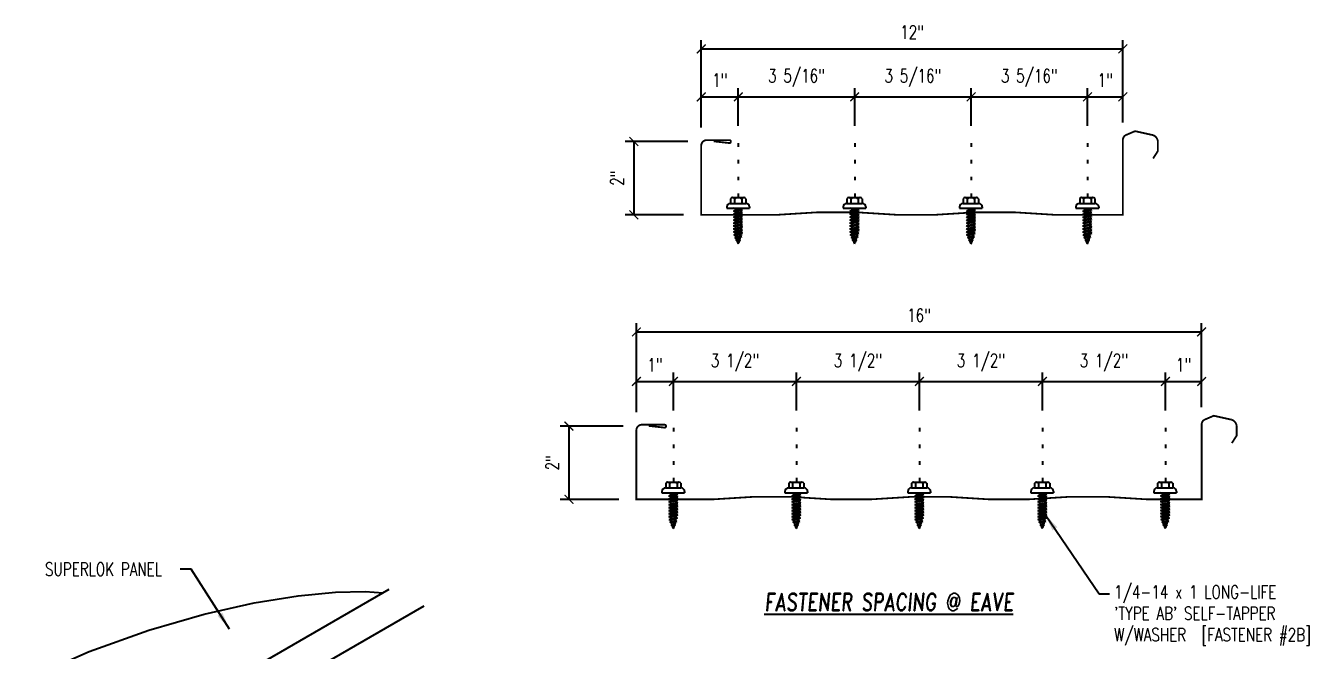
# Model space of a CAD drawing. Header units: inches. Extents: x 1.1 to 40.5, y 6.9 to 56.6.
# Drawn here: x 1.05 to 37.58, y 38.85 to 56.64 of the extents above; entities that cross this region are included whole.
import ezdxf

# ---------------------------------------------------------------- set-up
doc = ezdxf.new("R2010")
doc.units = ezdxf.units.IN
doc.header["$MEASUREMENT"] = 0
doc.linetypes.add('DOT2', pattern=[0.125, 0, -0.125])
for name, color, linetype in [('DIM', 2, 'Continuous'), ('FASTENER', 9, 'Continuous'), ('LABEL', 6, 'Continuous'), ('PANEL', 11, 'Continuous'), ('TEXT', 2, 'Continuous')]:
    doc.layers.add(name, color=color, linetype=linetype)
doc.styles.add('ROMAND', font='romand', dxfattribs={"height": 0.075})
doc.styles.add('TEXT', font='SIMPLEX', dxfattribs={"width": 0.75, "height": 6})
doc.styles.add('TEXT1', font='ROMANS.shx', dxfattribs={"width": 0.75, "height": 0.375})
doc.dimstyles.new('DETAIL', dxfattribs={"dimscale": 4, "dimtxt": 0.375, "dimasz": 0.0625, "dimexe": 0.0625, "dimexo": 0.125, "dimgap": 0.0625, "dimtad": 1, "dimdec": 4, "dimzin": 3, "dimdsep": 46, "dimlunit": 4, "dimtxsty": 'TEXT1', "dimblk": 'ARCHTICK', "dimcen": 0.0625, "dimclrd": 7, "dimclre": 7, "dimclrt": 2, "dimadec": 0, "dimazin": 0, "dimtfac": 0.59375, "dimtdec": 4, "dimtmove": 0, "dimatfit": 3, "dimfxl": 0, "dimfrac": 2, "dimtolj": 1, "dimtzin": 3, "dimarcsym": 0})
doc.dimstyles.new('DETAIL$7', dxfattribs={"dimscale": 4, "dimtxt": 6, "dimasz": 0.125, "dimexe": 0.0625, "dimexo": 0.125, "dimgap": 0.0625, "dimtad": 1, "dimdec": 5, "dimzin": 3, "dimdsep": 46, "dimlunit": 4, "dimtxsty": 'TEXT', "dimblk": 'ARCHTICK', "dimcen": 0.0625, "dimclrd": 7, "dimclre": 7, "dimclrt": 2, "dimadec": 0, "dimazin": 0, "dimtfac": 0.6666666666666666, "dimtdec": 5, "dimtmove": 0, "dimatfit": 3, "dimfxl": 0, "dimfrac": 2, "dimtolj": 1, "dimtzin": 3, "dimarcsym": 0})

# ---------------------------------------------------------------- blocks, each defined once
blk = doc.blocks.new('FZ6')
at = {"layer": 'FASTENER'}
for p, q in [((-0.3239869099777266, 0.0711859360493392), (-0.3239869099777266, 0.03687668227665597)), ((-0.3239869099777266, 0.03687668227665597), (0.3239869099777373, 0.03687668227666308)), ((-0.2239869099777287, 0.1711859360493406), (0.2153937419536298, 0.1711859360493406)), ((-0.2153937419537009, 0.305071462036608), (-0.2153937419537009, 0.1711859360493406)), ((-0.1609646679306422, 0.3365750513696852), (0.1609646679305037, 0.3365750513696852)), ((-0.1293153660073614, 0.03523158111422475), (-0.1235536827594252, 0.03687668227666308)), ((-0.0961841552079612, 0.01656038708256347), (-0.1293153660073649, 0.03523158111422475)), ((-0.1293153660073614, -0.04920672905866041), (0.0961841552079683, 0.01517888683114421)), ((-0.1235536827594252, 0.03687668227666308), (-0.08015346267329804, 0.03687668227666308)), ((-0.1065355939073989, 0.3050714620366008), (-0.1065355939073989, 0.1711859360493406)), ((-0.0961841552079612, 0.01656038708255636), (-0.02502983330196429, 0.03687668227666308)), ((-0.08015346267329804, 0.03687668227666308), (0.0801534626733087, 0.03687668227666308)), ((-0.08015346267329804, 0.02113754097815246), (-0.08015346267329804, -0.03516980602034181)), ((0.08015346267330514, 0.03687668227666308), (0.0801534626733087, 0.01060173293554811)), ((0.129315366007372, -0.003492307200524181), (0.0961841552079683, 0.01517888683114421)), ((0.1065355939074095, 0.3050714620366008), (0.1065355939074095, 0.1711859360493406)), ((0.2153937419536298, 0.305071462036544), (0.2153937419536298, 0.1711859360493406)), ((0.3239869099776662, 0.07118593604934631), (0.3239869099776662, 0.03687668227665597)), ((-0.0961841552079612, -0.0678779230903146), (-0.1293153660073649, -0.04920672905866041)), ((-0.1293153660073614, -0.1336450392315456), (0.0961841552079683, -0.06925942334174096)), ((-0.0961841552079612, -0.1523162332631998), (-0.1293153660073649, -0.1336450392315385)), ((-0.1293153660073614, -0.2180833494044236), (0.0961841552079683, -0.1536977335146261)), ((-0.0961841552079612, -0.2367545434360849), (-0.1293153660073649, -0.2180833494044165)), ((-0.1293153660073614, -0.3025216595773017), (0.0961841552079683, -0.2381360436875042)), ((-0.0961841552079612, -0.321192853608963), (-0.1293153660073649, -0.3025216595773017)), ((-0.1293153660073614, -0.3869599697501869), (0.0961841552079683, -0.3225743538603822)), ((-0.0961841552079612, -0.06817484485672054), (0.129315366007372, -0.003789228966923019)), ((-0.0961841552079612, -0.1523162332632069), (0.129315366007372, -0.08793061737340224)), ((-0.0961841552079612, -0.2367545434360849), (0.129315366007372, -0.1723689275462874)), ((-0.0961841552079612, -0.3211928536089701), (0.129315366007372, -0.2568072377191655)), ((-0.0961841552079612, -0.4056311637818553), (0.129315366007372, -0.3412455478920506)), ((-0.08015346267330159, -0.06330076919473271), (-0.08015346267329804, -0.1196081161932199)), ((-0.08015346267329804, -0.1477390793676179), (-0.08015346267329804, -0.2040464263660979)), ((-0.08015346267329804, -0.232177389540503), (-0.08015346267329804, -0.2884847365389831)), ((-0.08015346267330159, -0.3166156997133811), (-0.08015346267329804, -0.3729230467118683)), ((0.08015346267330514, -0.01631878736229453), (0.0801534626733087, -0.07383657723732995)), ((0.08015346267330514, -0.101967540411728), (0.0801534626733087, -0.1582748874102151)), ((0.0801534626733087, -0.1864058505846131), (0.0801534626733087, -0.2427131975830932)), ((0.08015346267330514, -0.2696337178809358), (0.0801534626733087, -0.3271515077559783)), ((0.08015346267330514, -0.3552824709303692), (0.0801534626733087, -0.4115898179288635)), ((0.129315366007372, -0.08793061737340224), (0.0961841552079683, -0.06925942334174096)), ((0.129315366007372, -0.1723689275462874), (0.0961841552079683, -0.1536977335146261)), ((0.129315366007372, -0.2568072377191655), (0.0961841552079683, -0.2381360436875042)), ((0.129315366007372, -0.3412455478920506), (0.0961841552079683, -0.3225743538603822)), ((-0.0961841552079612, -0.4056311637818482), (-0.1293153660073649, -0.3869599697501869)), ((-0.1293153660073614, -0.471398279923072), (0.0961841552079683, -0.4070126640332674)), ((-0.0961841552079612, -0.4900694739547262), (-0.1293153660073649, -0.4713982799230649)), ((-0.1293153660073614, -0.5558365900959501), (0.0961841552079683, -0.4914509742061526)), ((-0.0961841552079612, -0.5745077841276114), (-0.1293153660073649, -0.5558365900959501)), ((-0.1293153660073614, -0.6402749002688353), (0.0961841552079683, -0.5758892843790306)), ((-0.0961841552079612, -0.6589460943004966), (-0.1293153660073649, -0.6402749002688282)), ((-0.1214922631558473, -0.7224795236802137), (0.09150921840521065, -0.6616624030857352)), ((-0.08836105235645064, -0.7411507177118679), (-0.1214922631558508, -0.7224795236802066)), ((-0.0961841552079612, -0.4900694739547333), (0.129315366007372, -0.4256838580649358)), ((-0.0961841552079612, -0.5745077841276114), (0.129315366007372, -0.5101221682378139)), ((-0.0961841552079612, -0.6589460943004966), (0.129315366007372, -0.5945604784106919)), ((-0.08836105235645064, -0.741150717711875), (0.1246404292046144, -0.6803335971173965)), ((-0.08015346267329804, -0.4010540098862663), (-0.08015346267329804, -0.4573613568847463)), ((-0.08015346267329804, -0.4854923200591443), (-0.08015346267329804, -0.5417996670576244)), ((-0.08015346267329804, -0.5699306302320295), (-0.08015346267329804, -0.6262379772305096)), ((0.0801534626733087, -0.4397207811032544), (0.0801534626733087, -0.4960281281017416)), ((0.0801534626733087, -0.5241590912761396), (0.0801534626733087, -0.5804664382746196)), ((0.1246404292046144, -0.6803335971173965), (0.09150921840521065, -0.6616624030857352)), ((0.129315366007372, -0.4256838580649358), (0.0961841552079683, -0.4070126640332674)), ((0.129315366007372, -0.5101221682378139), (0.0961841552079683, -0.4914509742061526)), ((0.129315366007372, -0.5945604784106919), (0.0961841552079683, -0.5758892843790306)), ((-0.09452869859061863, -0.7992190782115713), (0.07060241854309623, -0.7520701147817448)), ((-0.0613974877912149, -0.8178902722432255), (-0.09452869859062218, -0.7992190782115642)), ((-0.06253537533311615, -0.8766675605595182), (0.03445653448082808, -0.8473150380682171)), ((-0.02940416453371952, -0.8953387545911724), (-0.06253537533312326, -0.8766675605595111)), ((-0.0613974877912149, -0.8178902722432326), (0.1037336293424964, -0.7707413088134061)), ((-0.02940416453371952, -0.8953387545911795), (0.06758774528023537, -0.8659862320998784)), ((0.06758774528023537, -0.8659862320998784), (0.03445653448082808, -0.8473150380682171)), ((0.1037336293424964, -0.7707413088134061), (0.07060241854309623, -0.7520701147817448))]:
    blk.add_line(p, q, dxfattribs=at)
for centre, radius, start, end in [((-0.2239869099777252, 0.0711859360493392), 0.1, 90.0000000000005, 180), ((-0.1609646679306422, 0.2738044223143916), 0.06277062905529672, 29.87541791658705, 150.1245820834162), ((-3.197442310920451e-14, 0.14103715330711), 0.195594190122193, 56.99742822392973, 123.0025717760438), ((0.1609646679305037, 0.2738044223143916), 0.06277062905529672, 29.87541791658385, 150.1245820834129), ((0.2239869099776648, 0.07118593604934631), 0.1, 0, 90.00000000000081), ((0.6756851001468434, -0.6417423795443611), 0.7565649493724578, 180.9696385413388, 185.1764911099044), ((-0.6756851001468327, -0.6417423795443611), 0.7565649493724578, 351.6647729490983, 356.090076519399), ((-0.6756851001468327, -0.6417423795443611), 0.7565649493724578, 358.2537183196779, 2.510921717964393), ((0.6756851001468434, -0.6417423795443611), 0.7565649493724578, 187.2549711433573, 191.3837262337976), ((0.6756851001468434, -0.6417423795443611), 0.7565649493724578, 193.4362524810864, 197.6722674843661), ((0.6756851001468434, -0.6417423795443611), 0.7565649493724578, 199.1495462112801, 206.7351003352727), ((-0.6756851001468327, -0.6417423795443611), 0.7565649493724578, 333.2648996647272, 342.2085191220265), ((-0.6756851001468327, -0.6417423795443611), 0.7565649493724578, 343.5473299054932, 349.3967958626264)]:
    blk.add_arc(centre, radius, start, end, dxfattribs=at)
blk = doc.blocks.new('_ArchTick')
at = {"color": 0, "linetype": 'ByBlock', "const_width": 0.15}
blk.add_lwpolyline([(-0.5, -0.5), (0.5, 0.5)], dxfattribs=at)
blk = doc.blocks.new('FD-F2b')
at = {"layer": 'TEXT', "style": 'TEXT1', "width": 0.75}
for s, p in [('1/4-14 x 1 LONG-LIFE', (0.004667300146735442, -0.04080364303275985)), ("'TYPE AB' SELF-TAPPER", (0.004667300146735442, -0.1925893573184742)), ('W/WASHER', (0.004667300146735442, -0.3443750716041885)), ('[FASTENER #2B]', (0.6254571089392016, -0.3443750716041885))]:
    blk.add_text(s, height=0.09375, dxfattribs=at).set_placement(p)
blk.add_attdef('(QUANTITY)', (0.004667300146735442, -0.4961607858899028), '', height=0.09375, dxfattribs=at)
at = {"layer": 'TEXT', "style": 'TEXT1', "flags": 1}
for tag, p in [('Color', (0.01989051812644504, -0.7144662843459854)), ('Calc', (0.01989051812644504, -0.7144662843459854)), ('Opt1', (0.01989051812644504, -0.7144662843459854)), ('Opt2', (0.01989051812644504, -0.7144662843459854)), ('Opt3', (0.01989051812644504, -0.7144662843459854)), ('Description', (0.01989051812644504, -0.7144662843459854)), ('Multiple', (0.01989051812644504, -0.7144662843459854)), ('Part', (0.01989051812644504, -0.7144662843459854)), ('Spare1', (0.01989051812644504, -0.9019662843459854)), ('Spare2', (0.01989051812644504, -0.9019662843459854)), ('Spare3', (0.01989051812644504, -0.9019662843459854)), ('Spare4', (0.01989051812644504, -0.9019662843459854)), ('Spare5', (0.01989051812644504, -0.9019662843459854)), ('Spare6', (0.01989051812644504, -0.9019662843459854)), ('Spare7', (0.01989051812644504, -0.9019662843459854)), ('Spare8', (0.01989051812644504, -0.9019662843459854)), ('Spare9', (0.01989051812644504, -0.9019662843459854)), ('Spare10', (0.01989051812644504, -0.9019662843459854))]:
    blk.add_attdef(tag, p, '', height=0.09375, dxfattribs=at)
blk = doc.blocks.new('*D24')
at = {"layer": 'DEFPOINTS', "color": 0}
for p in [(19.48844501189083, 46.50815248386839), (18.43407749654352, 45.13497949595316), (19.48844501189083, 45.18516533080857)]:
    blk.add_point(p, dxfattribs=at)
at = {"layer": 'DIM', "color": 7, "lineweight": -2}
for p, q in [((18.43407749654352, 45.63497949595316), (18.43407749654352, 46.75815248386839)), ((18.43407749654352, 46.50815248386839), (19.48844501189083, 46.50815248386839)), ((19.48844501189083, 45.68516533080857), (19.48844501189083, 46.75815248386839))]:
    blk.add_line(p, q, dxfattribs=at)
at = {"layer": 'DIM', "color": 7, "lineweight": -2, "xscale": 0.25, "yscale": 0.25, "zscale": 0.25, "rotation": 180}
blk.add_blockref('_ArchTick', (18.43407749654352, 46.50815248386839), dxfattribs=at)
at = {"layer": 'DIM', "color": 7, "lineweight": -2, "xscale": 0.25, "yscale": 0.25, "zscale": 0.25}
blk.add_blockref('_ArchTick', (19.48844501189083, 46.50815248386839), dxfattribs=at)
at = {"layer": 'DIM', "color": 2, "insert": (18.96126125421718, 46.98136676958267), "char_height": 0.375, "attachment_point": 5, "style": 'TEXT1'}
blk.add_mtext('\\A1;1"', dxfattribs=at)
blk = doc.blocks.new('*D25')
at = {"layer": 'DEFPOINTS', "color": 0}
for p in [(18.55239326915304, 45.23717381303003), (16.51441775477632, 43.15060235480472), (18.43280589291665, 43.15060235480472)]:
    blk.add_point(p, dxfattribs=at)
at = {"layer": 'DIM', "color": 7, "lineweight": -2}
for p, q in [((18.05239326915304, 45.23717381303003), (16.26441775477632, 45.23717381303003)), ((16.51441775477632, 45.23717381303003), (16.51441775477632, 43.15060235480472)), ((17.93280589291665, 43.15060235480472), (16.26441775477632, 43.15060235480472))]:
    blk.add_line(p, q, dxfattribs=at)
at = {"layer": 'DIM', "color": 7, "lineweight": -2, "xscale": 0.25, "yscale": 0.25, "zscale": 0.25}
for p, rotation in [((16.51441775477632, 45.23717381303003), 90), ((16.51441775477632, 43.15060235480472), 270)]:
    blk.add_blockref('_ArchTick', p, dxfattribs=dict(at, rotation=rotation))
at = {"layer": 'DIM', "color": 2, "insert": (16.04120346906203, 44.19388808391738), "char_height": 0.375, "attachment_point": 5, "rotation": 90, "style": 'TEXT1'}
blk.add_mtext('\\A1;2"', dxfattribs=at)
blk = doc.blocks.new('*D26')
at = {"layer": 'DEFPOINTS', "color": 0}
for p in [(34.5199261712209, 46.50815248386839), (33.48844501189083, 45.18516533080857), (34.5199261712209, 45.27923717507915)]:
    blk.add_point(p, dxfattribs=at)
at = {"layer": 'DIM', "color": 7, "lineweight": -2}
for p, q in [((33.48844501189083, 45.68516533080857), (33.48844501189083, 46.75815248386839)), ((33.48844501189083, 46.50815248386839), (34.5199261712209, 46.50815248386839)), ((34.5199261712209, 45.77923717507915), (34.5199261712209, 46.75815248386839))]:
    blk.add_line(p, q, dxfattribs=at)
at = {"layer": 'DIM', "color": 7, "lineweight": -2, "xscale": 0.25, "yscale": 0.25, "zscale": 0.25, "rotation": 180}
blk.add_blockref('_ArchTick', (33.48844501189083, 46.50815248386839), dxfattribs=at)
at = {"layer": 'DIM', "color": 7, "lineweight": -2, "xscale": 0.25, "yscale": 0.25, "zscale": 0.25}
blk.add_blockref('_ArchTick', (34.5199261712209, 46.50815248386839), dxfattribs=at)
at = {"layer": 'DIM', "color": 2, "insert": (34.00418559155587, 46.98136676958267), "char_height": 0.375, "attachment_point": 5, "style": 'TEXT1'}
blk.add_mtext('\\A1;1"', dxfattribs=at)
blk = doc.blocks.new('*D29')
at = {"color": 7, "lineweight": -2}
for p, q in [((19.48844501189083, 45.68516533080857), (19.48844501189083, 46.75815248386839)), ((19.48844501189083, 46.50815248386839), (22.98844501189083, 46.50815248386839)), ((22.98844501189083, 45.68516533080857), (22.98844501189083, 46.75815248386839))]:
    blk.add_line(p, q, dxfattribs=at)
at = {"layer": 'DEFPOINTS', "color": 0}
for p in [(22.98844501189083, 46.50815248386839), (19.48844501189083, 45.18516533080857), (22.98844501189083, 45.18516533080857)]:
    blk.add_point(p, dxfattribs=at)
at = {"color": 7, "lineweight": -2, "xscale": 0.25, "yscale": 0.25, "zscale": 0.25, "rotation": 180}
blk.add_blockref('_ArchTick', (19.48844501189083, 46.50815248386839), dxfattribs=at)
at = {"color": 7, "lineweight": -2, "xscale": 0.25, "yscale": 0.25, "zscale": 0.25}
blk.add_blockref('_ArchTick', (22.98844501189083, 46.50815248386839), dxfattribs=at)
at = {"color": 2, "insert": (21.23844501189083, 47.04386676958267), "char_height": 0.375, "attachment_point": 5, "style": 'TEXT1'}
blk.add_mtext('\\A1;3 1/2"', dxfattribs=at)
blk = doc.blocks.new('*D30')
at = {"color": 7, "lineweight": -2}
for p, q in [((22.98844501189083, 45.68516533080857), (22.98844501189083, 46.75815248386839)), ((22.98844501189083, 46.50815248386839), (26.48844501189083, 46.50815248386839)), ((26.48844501189083, 45.68516533080857), (26.48844501189083, 46.75815248386839))]:
    blk.add_line(p, q, dxfattribs=at)
at = {"layer": 'DEFPOINTS', "color": 0}
for p in [(26.48844501189083, 46.50815248386839), (22.98844501189083, 45.18516533080857), (26.48844501189083, 45.18516533080857)]:
    blk.add_point(p, dxfattribs=at)
at = {"color": 7, "lineweight": -2, "xscale": 0.25, "yscale": 0.25, "zscale": 0.25, "rotation": 180}
blk.add_blockref('_ArchTick', (22.98844501189083, 46.50815248386839), dxfattribs=at)
at = {"color": 7, "lineweight": -2, "xscale": 0.25, "yscale": 0.25, "zscale": 0.25}
blk.add_blockref('_ArchTick', (26.48844501189083, 46.50815248386839), dxfattribs=at)
at = {"color": 2, "insert": (24.73844501189083, 47.04386676958267), "char_height": 0.375, "attachment_point": 5, "style": 'TEXT1'}
blk.add_mtext('\\A1;3 1/2"', dxfattribs=at)
blk = doc.blocks.new('*D31')
at = {"color": 7, "lineweight": -2}
for p, q in [((26.48844501189083, 45.68516533080857), (26.48844501189083, 46.75815248386839)), ((26.48844501189083, 46.50815248386839), (29.98844501189083, 46.50815248386839)), ((29.98844501189083, 45.68516533080857), (29.98844501189083, 46.75815248386839))]:
    blk.add_line(p, q, dxfattribs=at)
at = {"layer": 'DEFPOINTS', "color": 0}
for p in [(29.98844501189083, 46.50815248386839), (26.48844501189083, 45.18516533080857), (29.98844501189083, 45.18516533080857)]:
    blk.add_point(p, dxfattribs=at)
at = {"color": 7, "lineweight": -2, "xscale": 0.25, "yscale": 0.25, "zscale": 0.25, "rotation": 180}
blk.add_blockref('_ArchTick', (26.48844501189083, 46.50815248386839), dxfattribs=at)
at = {"color": 7, "lineweight": -2, "xscale": 0.25, "yscale": 0.25, "zscale": 0.25}
blk.add_blockref('_ArchTick', (29.98844501189083, 46.50815248386839), dxfattribs=at)
at = {"color": 2, "insert": (28.23844501189083, 47.04386676958267), "char_height": 0.375, "attachment_point": 5, "style": 'TEXT1'}
blk.add_mtext('\\A1;3 1/2"', dxfattribs=at)
blk = doc.blocks.new('*D32')
at = {"color": 7, "lineweight": -2}
for p, q in [((29.98844501189083, 45.68516533080857), (29.98844501189083, 46.75815248386839)), ((29.98844501189083, 46.50815248386839), (33.48844501189083, 46.50815248386839)), ((33.48844501189083, 45.68516533080857), (33.48844501189083, 46.75815248386839))]:
    blk.add_line(p, q, dxfattribs=at)
at = {"layer": 'DEFPOINTS', "color": 0}
for p in [(33.48844501189083, 46.50815248386839), (29.98844501189083, 45.18516533080857), (33.48844501189083, 45.18516533080857)]:
    blk.add_point(p, dxfattribs=at)
at = {"color": 7, "lineweight": -2, "xscale": 0.25, "yscale": 0.25, "zscale": 0.25, "rotation": 180}
blk.add_blockref('_ArchTick', (29.98844501189083, 46.50815248386839), dxfattribs=at)
at = {"color": 7, "lineweight": -2, "xscale": 0.25, "yscale": 0.25, "zscale": 0.25}
blk.add_blockref('_ArchTick', (33.48844501189083, 46.50815248386839), dxfattribs=at)
at = {"color": 2, "insert": (31.73844501189083, 47.04386676958267), "char_height": 0.375, "attachment_point": 5, "style": 'TEXT1'}
blk.add_mtext('\\A1;3 1/2"', dxfattribs=at)
blk = doc.blocks.new('LAY-LAB')
at = {"layer": 'LABEL', "color": 6, "style": 'ROMAND', "oblique": 5, "width": 0.75}
blk.add_attdef('LAY-LAB', (0.01702886095377032, 0.03621175060766779), '', height=0.1875, dxfattribs=at)
blk = doc.blocks.new('*D27')
at = {"layer": 'DEFPOINTS', "color": 0}
for p in [(21.33377641339396, 54.6110841312247), (20.27940889804665, 53.23791114330947), (21.33377641339396, 53.28809697816489)]:
    blk.add_point(p, dxfattribs=at)
at = {"layer": 'DIM', "color": 7, "lineweight": -2}
for p, q in [((20.27940889804665, 53.73791114330947), (20.27940889804665, 54.8610841312247)), ((21.33377641339396, 53.78809697816489), (21.33377641339396, 54.8610841312247)), ((20.27940889804665, 54.6110841312247), (21.33377641339396, 54.6110841312247))]:
    blk.add_line(p, q, dxfattribs=at)
at = {"layer": 'DIM', "color": 7, "lineweight": -2, "xscale": 0.25, "yscale": 0.25, "zscale": 0.25, "rotation": 180}
blk.add_blockref('_ArchTick', (20.27940889804665, 54.6110841312247), dxfattribs=at)
at = {"layer": 'DIM', "color": 7, "lineweight": -2, "xscale": 0.25, "yscale": 0.25, "zscale": 0.25}
blk.add_blockref('_ArchTick', (21.33377641339396, 54.6110841312247), dxfattribs=at)
at = {"layer": 'DIM', "color": 2, "insert": (20.80659265572031, 55.08429841693899), "char_height": 0.375, "attachment_point": 5, "style": 'TEXT1'}
blk.add_mtext('\\A1;1"', dxfattribs=at)
blk = doc.blocks.new('*D28')
at = {"layer": 'DEFPOINTS', "color": 0}
for p in [(20.39772467065617, 53.34010546038634), (18.35974915627946, 51.25353400216103), (20.27813729441978, 51.25353400216103)]:
    blk.add_point(p, dxfattribs=at)
at = {"layer": 'DIM', "color": 7, "lineweight": -2}
for p, q in [((19.89772467065617, 53.34010546038634), (18.10974915627946, 53.34010546038634)), ((18.35974915627946, 53.34010546038634), (18.35974915627946, 51.25353400216103)), ((19.77813729441978, 51.25353400216103), (18.10974915627946, 51.25353400216103))]:
    blk.add_line(p, q, dxfattribs=at)
at = {"layer": 'DIM', "color": 7, "lineweight": -2, "xscale": 0.25, "yscale": 0.25, "zscale": 0.25}
for p, rotation in [((18.35974915627946, 53.34010546038634), 90), ((18.35974915627946, 51.25353400216103), 270)]:
    blk.add_blockref('_ArchTick', p, dxfattribs=dict(at, rotation=rotation))
at = {"layer": 'DIM', "color": 2, "insert": (17.88653487056516, 52.29681973127369), "char_height": 0.375, "attachment_point": 5, "rotation": 90, "style": 'TEXT1'}
blk.add_mtext('\\A1;2"', dxfattribs=at)
blk = doc.blocks.new('*D33')
at = {"color": 7, "lineweight": -2}
for p, q in [((21.33377641339396, 53.78809697816489), (21.33377641339396, 54.8610841312247)), ((24.64627641339396, 53.78809697816489), (24.64627641339396, 54.8610841312247)), ((21.33377641339396, 54.6110841312247), (24.64627641339396, 54.6110841312247))]:
    blk.add_line(p, q, dxfattribs=at)
at = {"layer": 'DEFPOINTS', "color": 0}
for p in [(24.64627641339396, 54.6110841312247), (21.33377641339396, 53.28809697816489), (24.64627641339396, 53.28809697816489)]:
    blk.add_point(p, dxfattribs=at)
at = {"color": 7, "lineweight": -2, "xscale": 0.25, "yscale": 0.25, "zscale": 0.25, "rotation": 180}
blk.add_blockref('_ArchTick', (21.33377641339396, 54.6110841312247), dxfattribs=at)
at = {"color": 7, "lineweight": -2, "xscale": 0.25, "yscale": 0.25, "zscale": 0.25}
blk.add_blockref('_ArchTick', (24.64627641339396, 54.6110841312247), dxfattribs=at)
at = {"color": 2, "insert": (22.99002641339396, 55.14679841693899), "char_height": 0.375, "attachment_point": 5, "style": 'TEXT1'}
blk.add_mtext('\\A1;3 5/16"', dxfattribs=at)
blk = doc.blocks.new('*D34')
at = {"color": 7, "lineweight": -2}
for p, q in [((24.64627641339396, 53.78809697816489), (24.64627641339396, 54.8610841312247)), ((27.95877641339396, 53.78809697816489), (27.95877641339396, 54.8610841312247)), ((24.64627641339396, 54.6110841312247), (27.95877641339396, 54.6110841312247))]:
    blk.add_line(p, q, dxfattribs=at)
at = {"layer": 'DEFPOINTS', "color": 0}
for p in [(27.95877641339396, 54.6110841312247), (24.64627641339396, 53.28809697816489), (27.95877641339396, 53.28809697816489)]:
    blk.add_point(p, dxfattribs=at)
at = {"color": 7, "lineweight": -2, "xscale": 0.25, "yscale": 0.25, "zscale": 0.25, "rotation": 180}
blk.add_blockref('_ArchTick', (24.64627641339396, 54.6110841312247), dxfattribs=at)
at = {"color": 7, "lineweight": -2, "xscale": 0.25, "yscale": 0.25, "zscale": 0.25}
blk.add_blockref('_ArchTick', (27.95877641339396, 54.6110841312247), dxfattribs=at)
at = {"color": 2, "insert": (26.30252641339396, 55.14679841693899), "char_height": 0.375, "attachment_point": 5, "style": 'TEXT1'}
blk.add_mtext('\\A1;3 5/16"', dxfattribs=at)
blk = doc.blocks.new('*D35')
at = {"color": 7, "lineweight": -2}
for p, q in [((27.95877641339396, 53.78809697816489), (27.95877641339396, 54.8610841312247)), ((31.27127641339396, 53.78809697816489), (31.27127641339396, 54.8610841312247)), ((27.95877641339396, 54.6110841312247), (31.27127641339396, 54.6110841312247))]:
    blk.add_line(p, q, dxfattribs=at)
at = {"layer": 'DEFPOINTS', "color": 0}
for p in [(31.27127641339396, 54.6110841312247), (27.95877641339396, 53.28809697816489), (31.27127641339396, 53.28809697816489)]:
    blk.add_point(p, dxfattribs=at)
at = {"color": 7, "lineweight": -2, "xscale": 0.25, "yscale": 0.25, "zscale": 0.25, "rotation": 180}
blk.add_blockref('_ArchTick', (27.95877641339396, 54.6110841312247), dxfattribs=at)
at = {"color": 7, "lineweight": -2, "xscale": 0.25, "yscale": 0.25, "zscale": 0.25}
blk.add_blockref('_ArchTick', (31.27127641339396, 54.6110841312247), dxfattribs=at)
at = {"color": 2, "insert": (29.61502641339396, 55.14679841693899), "char_height": 0.375, "attachment_point": 5, "style": 'TEXT1'}
blk.add_mtext('\\A1;3 5/16"', dxfattribs=at)
blk = doc.blocks.new('*D36')
at = {"color": 7, "lineweight": -2}
for p, q in [((31.27127641339396, 53.78809697816489), (31.27127641339396, 54.8610841312247)), ((32.27813729441975, 53.88216882243752), (32.27813729441975, 54.8610841312247)), ((31.27127641339396, 54.6110841312247), (32.27813729441975, 54.6110841312247))]:
    blk.add_line(p, q, dxfattribs=at)
at = {"layer": 'DEFPOINTS', "color": 0}
for p in [(32.27813729441975, 54.6110841312247), (32.27813729441975, 53.38216882243752), (31.27127641339396, 53.28809697816489)]:
    blk.add_point(p, dxfattribs=at)
at = {"color": 7, "lineweight": -2, "xscale": 0.25, "yscale": 0.25, "zscale": 0.25, "rotation": 180}
blk.add_blockref('_ArchTick', (31.27127641339396, 54.6110841312247), dxfattribs=at)
at = {"color": 7, "lineweight": -2, "xscale": 0.25, "yscale": 0.25, "zscale": 0.25}
blk.add_blockref('_ArchTick', (32.27813729441975, 54.6110841312247), dxfattribs=at)
at = {"color": 2, "insert": (31.77470685390686, 55.08429841693899), "char_height": 0.375, "attachment_point": 5, "style": 'TEXT1'}
blk.add_mtext('\\A1;1"', dxfattribs=at)

msp = doc.modelspace()

# ---------------------------------------------------------------- linework, layer by layer
at = {"color": 7}
for p, q in [((20.27940889804665, 54.23791114330947), (20.27940889804665, 56.22734849072383)), ((20.27940889804665, 55.97734849072383), (32.27813729441975, 55.97734849072383)), ((32.27813729441975, 54.23791114330948), (32.27813729441975, 56.22734849072383))]:
    msp.add_line(p, q, dxfattribs=at)
at = {"layer": 'DIM', "linetype": 'DOT2', "ltscale": 3}
for p, q in [((21.33377641339396, 53.28809697816489), (21.33377641339396, 51.25362873178018)), ((24.64627641339396, 53.28809697816489), (24.64627641339396, 51.3237932641173)), ((27.95877641339396, 53.28809697816489), (27.95877641339396, 51.31654537431471)), ((31.27127641339396, 53.28809697816489), (31.27127641339396, 51.25362873178018)), ((19.48844501189083, 45.18516533080857), (19.48844501189083, 43.15069708442387)), ((22.98844501189083, 45.18516533080857), (22.98844501189083, 43.21292840955219)), ((26.48844501189083, 45.18516533080857), (26.48844501189083, 43.22086161676098)), ((29.98844501189083, 45.18516533080857), (29.98844501189083, 43.1751430976099)), ((33.48844501189083, 45.18516533080857), (33.48844501189083, 43.15069708442387))]:
    msp.add_line(p, q, dxfattribs=at)
at = {"layer": 'DIM', "color": 7}
for p, q in [((18.43407749654352, 45.63497949595316), (18.43407749654352, 48.16822527165327)), ((18.43407749654352, 47.91822527165327), (34.5199261712209, 47.91822527165327)), ((34.5199261712209, 45.77923717507915), (34.5199261712209, 48.16822527165327))]:
    msp.add_line(p, q, dxfattribs=at)
at = {"layer": 'PANEL'}
for p, q in [((6.198724615703593, 37.59288860630983), (11.39487703841023, 40.59288860630983)), ((7.163760715745067, 37.100475687867), (12.39487703841023, 40.12066210491997))]:
    msp.add_line(p, q, dxfattribs=at)
for points in [[(31.44264020241735, 51.25362873178018, 0.05, 0.05, 0), (30.32000768502337, 51.25362873178018, 0.05, 0.05, 0), (29.19737516762935, 51.3237932641173, 0.05, 0.05, 0), (28.07474265023534, 51.3237932641173, 0.05, 0.05, 0), (26.95211013284127, 51.25362873178018, 0.05, 0.05, 0), (25.82947761544729, 51.25362873178018, 0.05, 0.05, 0), (24.70684509805328, 51.3237932641173, 0.05, 0.05, 0), (23.58421258065927, 51.3237932641173, 0.05, 0.05, 0), (22.46158006326523, 51.25362873178018, 0.05, 0.05, 0), (21.14238817712737, 51.25362873178018, 0.05, 0.05, 0), (21.20750742023515, 51.25362613674274, 0.05, 0.05, 0), (21.02513101043128, 51.25362613674274, 0.05, 0.05, 0), (20.70110486236973, 51.25362613674274, 0.05, 0.05, 0), (20.27813729441978, 51.25353400216103, 0.05, 0.05, 0), (20.27813729441978, 53.22051808415029, 0.05253124999999999, 0.05253124999999999, -0.414213562373088), (20.43723267999413, 53.37961346970039, 0.05253124999999999, 0.05253124999999999, 0), (21.08016678477138, 53.37961346970039, 0.05253124999999999, 0.05253124999999999, -0.4142135623731208), (21.12244478860694, 53.33733546586456, 0.05253124999999999, 0.05253124999999999, -0.4142135623731208), (21.08016678477138, 53.29505746202899, 0.05253124999999999, 0.05253124999999999, 0), (20.63111183031166, 53.34577544392982, 0, 0, 0)], [(33.13818533480264, 52.85597546846812, 0.05253124999999999, 0.05253124999999999, 0), (33.2754102276823, 53.06880149060942, 0.05253124999999999, 0.05253124999999999, 0), (33.2754102276823, 53.32030368246087, 0.05253124999999999, 0.05253124999999999, 0.314027053082896), (33.13571368694426, 53.52079699333713, 0.05253124999999999, 0.05253124999999999, 0), (32.6244369166981, 53.6345737941095, 0.05253124999999999, 0.05253124999999999, 0), (32.36047150260985, 53.52152112187329, 0.05253124999999999, 0.05253124999999999, 0.2733446735280677), (32.27813729441975, 53.38216882243547, 0.05, 0.05, 0), (32.27813729441978, 51.25378280486517, 0.05, 0.05, 0), (32.07082504689562, 51.25362873178018, 0.05, 0.05, 0), (30.72341747629513, 51.25362873178018, 0.05, 0.05, 0)], [(35.37997421160379, 44.7530438211118, 0.05253124999999999, 0.05253124999999999, 0), (35.51719910448345, 44.9658698432531, 0.05253124999999999, 0.05253124999999999, 0), (35.51719910448345, 45.21737203510455, 0.05253124999999999, 0.05253124999999999, 0.314027053082896), (35.37750256374541, 45.41786534598081, 0.05253124999999999, 0.05253124999999999, 0), (34.86622579349925, 45.53164214675318, 0.05253124999999999, 0.05253124999999999, 0), (34.60226037941101, 45.41858947451698, 0.05253124999999999, 0.05253124999999999, 0.2733446735280677), (34.5199261712209, 45.27923717507916, 0.05, 0.05, 0), (34.51992617122093, 43.15085115750885, 0.05, 0.05, 0), (34.31261392369677, 43.15069708442387, 0.05, 0.05, 0), (32.96520635309628, 43.15069708442387, 0.05, 0.05, 0), (31.84257383570224, 43.22086161676098, 0.05, 0.05, 0), (30.7199413183082, 43.22086161676098, 0.05, 0.05, 0), (29.59730880091422, 43.15069708442387, 0.05, 0.05, 0), (28.47467628352024, 43.15069708442387, 0.05, 0.05, 0), (27.35204376612622, 43.22086161676098, 0.05, 0.05, 0), (26.22941124873221, 43.22086161676098, 0.05, 0.05, 0), (25.10677873133814, 43.15069708442387, 0.05, 0.05, 0), (23.98414621394416, 43.15069708442387, 0.05, 0.05, 0), (22.86151369655015, 43.22086161676098, 0.05, 0.05, 0), (21.73888117915614, 43.22086161676098, 0.05, 0.05, 0), (20.6162486617621, 43.15069708442387, 0.05, 0.05, 0), (19.29705677562424, 43.15069708442387, 0.05, 0.05, 0), (19.36217601873201, 43.15069448938642, 0.05, 0.05, 0), (19.17979960892815, 43.15069448938642, 0.05, 0.05, 0), (18.8557734608666, 43.15069448938642, 0.05, 0.05, 0), (18.43280589291665, 43.15060235480472, 0.05, 0.05, 0), (18.43280589291665, 45.11758643679398, 0.05253124999999999, 0.05253124999999999, -0.414213562373088), (18.591901278491, 45.27668182234407, 0.05253124999999999, 0.05253124999999999, 0), (19.23483538326825, 45.27668182234407, 0.05253124999999999, 0.05253124999999999, -0.4142135623731208), (19.27711338710381, 45.23440381850825, 0.05253124999999999, 0.05253124999999999, -0.4142135623731208), (19.23483538326825, 45.19212581467267, 0.05253124999999999, 0.05253124999999999, 0), (18.78578042880853, 45.24284379657351, 0, 0, 0)]]:
    msp.add_lwpolyline(points, format="xyseb", dxfattribs=at)
msp.add_lwpolyline([(12.39487703841023, 38.12066210491997), (7.198724615703593, 35.12066210491997), (1.0522414463647, 38.02319434782859), (2.856398894507702, 38.81428466871316), (4.556074571743334, 39.42858105231005), (6.129105678182139, 39.88546359138553), (7.553329413934687, 40.20431237870585), (8.806582979111521, 40.40450750703729), (9.866703573823212, 40.50542906914609), (10.71152839818033, 40.52645715779846), (11.22230053378062, 40.49325151490615)], dxfattribs=at)

# ---------------------------------------------------------------- block references
at = {"color": 7, "xscale": 0.25, "yscale": 0.25, "zscale": 0.25, "rotation": 180}
msp.add_blockref('_ArchTick', (20.27940889804665, 55.97734849072383), dxfattribs=at)
at = {"color": 7, "xscale": 0.25, "yscale": 0.25, "zscale": 0.25}
msp.add_blockref('_ArchTick', (32.27813729441975, 55.97734849072383), dxfattribs=at)
at = {"layer": 'DIM', "color": 7, "xscale": 0.25, "yscale": 0.25, "zscale": 0.25, "rotation": 180}
msp.add_blockref('_ArchTick', (18.43407749654352, 47.91822527165327), dxfattribs=at)
at = {"layer": 'DIM', "color": 7, "xscale": 0.25, "yscale": 0.25, "zscale": 0.25}
msp.add_blockref('_ArchTick', (34.5199261712209, 47.91822527165327), dxfattribs=at)
at = {"layer": 'FASTENER'}
for p in [(21.3282248678583, 51.40607958405498), (24.6407248678583, 51.40607958405498), (27.9532248678583, 51.40607958405498), (31.2657248678583, 51.40607958405498), (19.48289346635516, 43.30314793669866), (22.98289346635516, 43.30314793669866), (26.48289346635516, 43.30314793669866), (29.98289346635516, 43.30314793669866), (33.48289346635516, 43.30314793669866)]:
    msp.add_blockref('FZ6', p, dxfattribs=at)
at = {"layer": 'LABEL', "xscale": 2.666666666666686, "yscale": 2.666666666666679, "zscale": 2.66666666666668}
msp.add_blockref('LAY-LAB', (22.03677072913979, 39.8826048530484), dxfattribs=at).add_auto_attribs({'LAY-LAB': '%%UFASTENER SPACING @ EAVE'})
at = {"layer": 'TEXT', "xscale": 4, "yscale": 4, "zscale": 4}
msp.add_blockref('FD-F2b', (32.00940415956492, 40.48783280129024), dxfattribs=at)

# ---------------------------------------------------------------- texts
at = {"color": 2, "insert": (26.2787730962332, 56.45056277643811), "char_height": 0.375, "attachment_point": 5, "style": 'TEXT1'}
msp.add_mtext('\\A1;12"', dxfattribs=at)
at = {"layer": 'DIM', "color": 2, "insert": (26.47700183388221, 48.39143955736755), "char_height": 0.375, "attachment_point": 5, "style": 'TEXT1'}
msp.add_mtext('\\A1;16"', dxfattribs=at)
at = {"layer": 'TEXT', "style": 'TEXT1', "width": 0.75}
msp.add_text('SUPERLOK PANEL', height=0.375, dxfattribs=at).set_placement((1.60183287020892, 40.97406354706754))

# ---------------------------------------------------------------- dimensions: what is measured, and where the dimension line sits
for base, p1, p2, picture, middle in [((24.64627641339396, 54.6110841312247), (21.33377641339396, 53.28809697816489), (24.64627641339396, 53.28809697816489), '*D33', (22.99002641339396, 55.14679841693899)), ((27.95877641339396, 54.6110841312247), (24.64627641339396, 53.28809697816489), (27.95877641339396, 53.28809697816489), '*D34', (26.30252641339396, 55.14679841693899)), ((31.27127641339396, 54.6110841312247), (27.95877641339396, 53.28809697816489), (31.27127641339396, 53.28809697816489), '*D35', (29.61502641339396, 55.14679841693899)), ((32.27813729441975, 54.6110841312247), (31.27127641339396, 53.28809697816489), (32.27813729441975, 53.38216882243752), '*D36', (31.77470685390686, 55.08429841693899)), ((22.98844501189083, 46.50815248386839), (19.48844501189083, 45.18516533080857), (22.98844501189083, 45.18516533080857), '*D29', (21.23844501189083, 47.04386676958267)), ((26.48844501189083, 46.50815248386839), (22.98844501189083, 45.18516533080857), (26.48844501189083, 45.18516533080857), '*D30', (24.73844501189083, 47.04386676958267)), ((29.98844501189083, 46.50815248386839), (26.48844501189083, 45.18516533080857), (29.98844501189083, 45.18516533080857), '*D31', (28.23844501189083, 47.04386676958267)), ((33.48844501189083, 46.50815248386839), (29.98844501189083, 45.18516533080857), (33.48844501189083, 45.18516533080857), '*D32', (31.73844501189083, 47.04386676958267))]:
    dim = msp.add_linear_dim(base=base, p1=p1, p2=p2, dimstyle='DETAIL')
    dim.commit()
    dim.dimension.update_dxf_attribs({"geometry": picture, "text_midpoint": middle})
at = {"layer": 'DIM'}
for base, p1, p2, picture, middle in [((21.33377641339396, 54.6110841312247), (20.27940889804665, 53.23791114330947), (21.33377641339396, 53.28809697816489), '*D27', (20.80659265572031, 55.08429841693899)), ((19.48844501189083, 46.50815248386839), (18.43407749654352, 45.13497949595316), (19.48844501189083, 45.18516533080857), '*D24', (18.96126125421718, 46.98136676958267)), ((34.5199261712209, 46.50815248386839), (33.48844501189083, 45.18516533080857), (34.5199261712209, 45.27923717507915), '*D26', (34.00418559155587, 46.98136676958267))]:
    dim = msp.add_linear_dim(base=base, p1=p1, p2=p2, text='1"', dimstyle='DETAIL', override={"dimtxt": 0.375, "dimtmove": 0}, dxfattribs=at)
    dim.commit()
    dim.dimension.update_dxf_attribs({"geometry": picture, "text_midpoint": middle})
for base, p1, p2, picture, middle in [((18.35974915627946, 51.25353400216103), (20.39772467065617, 53.34010546038634), (20.27813729441978, 51.25353400216103), '*D28', (17.88653487056516, 52.29681973127369)), ((16.51441775477632, 43.15060235480472), (18.55239326915304, 45.23717381303003), (18.43280589291665, 43.15060235480472), '*D25', (16.04120346906203, 44.19388808391738))]:
    dim = msp.add_linear_dim(base=base, p1=p1, p2=p2, angle=90, text='2"', dimstyle='DETAIL', override={"dimtxt": 0.375, "dimtmove": 0}, dxfattribs=at)
    dim.commit()
    dim.dimension.update_dxf_attribs({"geometry": picture, "text_midpoint": middle})

# ---------------------------------------------------------------- leaders
msp.add_leader([(30.06304692902847, 42.72268149842404), (31.60664400160189, 40.46109693153035), (31.89831417914934, 40.46109693153035)], dimstyle='DETAIL$7')
at = {"layer": 'TEXT'}
msp.add_leader([(6.850810315746514, 39.4592851580193), (5.758785357991282, 41.16738098007971), (5.445468378439866, 41.16738098007971)], dimstyle='DETAIL$7', dxfattribs=at)

doc.saveas('drawing.dxf')
